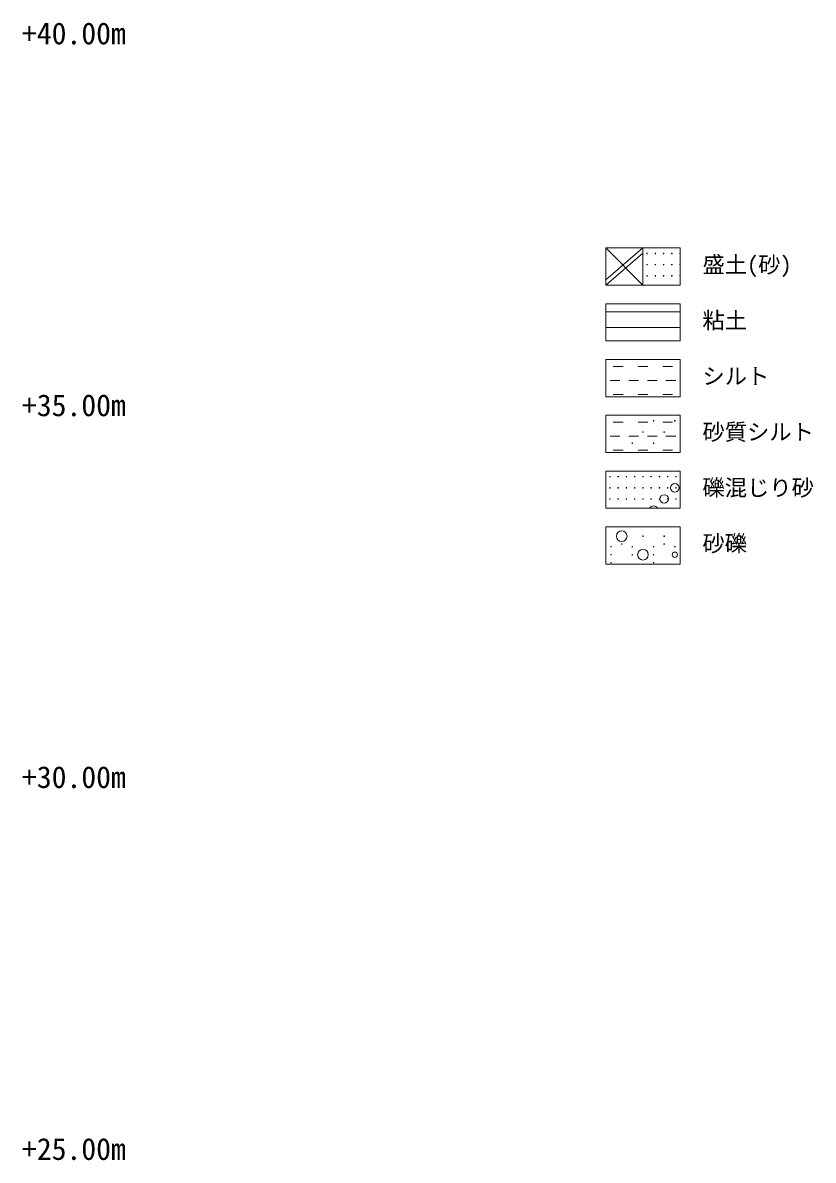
# Model space of a CAD drawing. Units: millimetres, scale not verified. Extents: x 3460 to 48790, y 9883 to 26226.
# Drawn here: x 38160 to 48790, y 9883 to 25178 of the extents above; entities that cross this region are included whole.
import ezdxf
from ezdxf.enums import TextEntityAlignment as Align

# ---------------------------------------------------------------- set-up
doc = ezdxf.new("R2010")
doc.units = ezdxf.units.MM
doc.header["$LTSCALE"] = 100
for name, color, linetype, lineweight in [('4', 3, 'Continuous', 13), ('5', 7, 'Continuous', 13), ('6', 7, 'Continuous', 13)]:
    doc.layers.add(name, color=color, linetype=linetype, lineweight=lineweight)
doc.styles.add('ＭＳ ゴシック', font='')
doc.styles.get('ＭＳ ゴシック').set_extended_font_data('MS Gothic')

msp = doc.modelspace()

# ---------------------------------------------------------------- linework, layer by layer
at = {"layer": '4'}
for p, q in [((47000, 22150), (46000, 22150)), ((46000, 22150), (46000, 21650)), ((47000, 21650), (47000, 22150)), ((46000, 21650), (47000, 21650)), ((46000, 21650), (47000, 21650)), ((47000, 21400), (46000, 21400)), ((46000, 21400), (46000, 20900)), ((47000, 20900), (47000, 21400)), ((46000, 20900), (47000, 20900)), ((46000, 20900), (47000, 20900)), ((47000, 20650), (46000, 20650)), ((46000, 20650), (46000, 20150)), ((47000, 20150), (47000, 20650)), ((46000, 20150), (47000, 20150)), ((46000, 20150), (47000, 20150)), ((47000, 19900), (46000, 19900)), ((46000, 19900), (46000, 19400)), ((47000, 19400), (47000, 19900)), ((46000, 19400), (47000, 19400)), ((46000, 19400), (47000, 19400)), ((47000, 19150), (46000, 19150)), ((46000, 19150), (46000, 18650)), ((47000, 18650), (47000, 19150)), ((46000, 18650), (47000, 18650)), ((46000, 18650), (47000, 18650)), ((47000, 18400), (46000, 18400)), ((46000, 18400), (46000, 17900)), ((47000, 17900), (47000, 18400)), ((46000, 17900), (47000, 17900)), ((46000, 17900), (47000, 17900))]:
    msp.add_line(p, q, dxfattribs=at)
at = {"layer": '5'}
for p, q in [((46500, 21650), (46000, 22150)), ((46000, 21720), (46500, 22150)), ((46000, 21650), (46500, 22080)), ((46500, 21650), (46500, 22150)), ((46548.1, 22075), (46563.1, 22075)), ((46555.6, 22067.5), (46555.6, 22082.5)), ((46659.2, 22075), (46674.2, 22075)), ((46666.7, 22067.5), (46666.7, 22082.5)), ((46770.3, 22075), (46785.3, 22075)), ((46777.8, 22067.5), (46777.8, 22082.5)), ((46881.4, 22075), (46896.4, 22075)), ((46888.9, 22067.5), (46888.9, 22082.5)), ((46992.5, 22075), (47000, 22075)), ((47000, 22067.5), (47000, 22082.5)), ((46548.1, 21925), (46563.1, 21925)), ((46555.6, 21917.5), (46555.6, 21932.5)), ((46659.2, 21925), (46674.2, 21925)), ((46666.7, 21917.5), (46666.7, 21932.5)), ((46770.3, 21925), (46785.3, 21925)), ((46777.8, 21917.5), (46777.8, 21932.5)), ((46881.4, 21925), (46896.4, 21925)), ((46888.9, 21917.5), (46888.9, 21932.5)), ((46992.5, 21925), (47000, 21925)), ((47000, 21917.5), (47000, 21932.5)), ((46548.1, 21775), (46563.1, 21775)), ((46555.6, 21767.5), (46555.6, 21782.5)), ((46659.2, 21775), (46674.2, 21775)), ((46666.7, 21767.5), (46666.7, 21782.5)), ((46770.3, 21775), (46785.3, 21775)), ((46777.8, 21767.5), (46777.8, 21782.5)), ((46881.4, 21775), (46896.4, 21775)), ((46888.9, 21767.5), (46888.9, 21782.5)), ((46992.5, 21775), (47000, 21775)), ((47000, 21767.5), (47000, 21782.5)), ((46000, 21292.9), (47000, 21292.9)), ((46000, 21078.6), (47000, 21078.6)), ((46101, 20556.2), (46232.3, 20556.2)), ((46434.4, 20556.2), (46565.6, 20556.2)), ((46767.7, 20556.2), (46899, 20556.2)), ((46059.4, 20368.8), (46190.6, 20368.8)), ((46309.4, 20368.8), (46440.6, 20368.8)), ((46559.4, 20368.8), (46690.6, 20368.8)), ((46809.4, 20368.8), (46940.6, 20368.8)), ((46101, 20181.2), (46232.3, 20181.2)), ((46434.4, 20181.2), (46565.6, 20181.2)), ((46767.7, 20181.2), (46899, 20181.2)), ((46101, 19806.2), (46232.3, 19806.2)), ((46434.4, 19806.2), (46565.6, 19806.2)), ((46635.4, 19825), (46650.4, 19825)), ((46642.9, 19817.5), (46642.9, 19832.5)), ((46767.7, 19806.2), (46899, 19806.2)), ((46921.1, 19825), (46936.1, 19825)), ((46928.6, 19817.5), (46928.6, 19832.5)), ((46059.4, 19618.8), (46190.6, 19618.8)), ((46309.4, 19618.8), (46440.6, 19618.8)), ((46492.5, 19675), (46507.5, 19675)), ((46500, 19667.5), (46500, 19682.5)), ((46559.4, 19618.8), (46690.6, 19618.8)), ((46778.2, 19675), (46793.2, 19675)), ((46785.7, 19667.5), (46785.7, 19682.5)), ((46809.4, 19618.8), (46940.6, 19618.8)), ((46101, 19431.2), (46232.3, 19431.2)), ((46349.6, 19525), (46364.6, 19525)), ((46357.1, 19517.5), (46357.1, 19532.5)), ((46434.4, 19431.2), (46565.6, 19431.2)), ((46635.4, 19525), (46650.4, 19525)), ((46642.9, 19517.5), (46642.9, 19532.5)), ((46767.7, 19431.2), (46899, 19431.2)), ((46048.1, 19075), (46063.1, 19075)), ((46055.6, 19067.5), (46055.6, 19082.5)), ((46159.2, 19075), (46174.2, 19075)), ((46166.7, 19067.5), (46166.7, 19082.5)), ((46270.3, 19075), (46285.3, 19075)), ((46277.8, 19067.5), (46277.8, 19082.5)), ((46381.4, 19075), (46396.4, 19075)), ((46388.9, 19067.5), (46388.9, 19082.5)), ((46492.5, 19075), (46507.5, 19075)), ((46500, 19067.5), (46500, 19082.5)), ((46603.6, 19075), (46618.6, 19075)), ((46611.1, 19067.5), (46611.1, 19082.5)), ((46714.7, 19075), (46729.7, 19075)), ((46722.2, 19067.5), (46722.2, 19082.5)), ((46825.8, 19075), (46840.8, 19075)), ((46833.3, 19067.5), (46833.3, 19082.5)), ((46936.9, 19075), (46951.9, 19075)), ((46944.4, 19067.5), (46944.4, 19082.5)), ((46048.1, 18925), (46063.1, 18925)), ((46055.6, 18917.5), (46055.6, 18932.5)), ((46159.2, 18925), (46174.2, 18925)), ((46166.7, 18917.5), (46166.7, 18932.5)), ((46270.3, 18925), (46285.3, 18925)), ((46277.8, 18917.5), (46277.8, 18932.5)), ((46381.4, 18925), (46396.4, 18925)), ((46388.9, 18917.5), (46388.9, 18932.5)), ((46492.5, 18925), (46507.5, 18925)), ((46500, 18917.5), (46500, 18932.5)), ((46603.6, 18925), (46618.6, 18925)), ((46611.1, 18917.5), (46611.1, 18932.5)), ((46714.7, 18925), (46729.7, 18925)), ((46722.2, 18917.5), (46722.2, 18932.5)), ((46825.8, 18925), (46840.8, 18925)), ((46833.3, 18917.5), (46833.3, 18932.5)), ((46936.9, 18925), (46951.9, 18925)), ((46944.4, 18917.5), (46944.4, 18932.5)), ((46048.1, 18775), (46063.1, 18775)), ((46055.6, 18767.5), (46055.6, 18782.5)), ((46159.2, 18775), (46174.2, 18775)), ((46166.7, 18767.5), (46166.7, 18782.5)), ((46270.3, 18775), (46285.3, 18775)), ((46277.8, 18767.5), (46277.8, 18782.5)), ((46381.4, 18775), (46396.4, 18775)), ((46388.9, 18767.5), (46388.9, 18782.5)), ((46492.5, 18775), (46507.5, 18775)), ((46500, 18767.5), (46500, 18782.5)), ((46603.6, 18775), (46618.6, 18775)), ((46611.1, 18767.5), (46611.1, 18782.5)), ((46714.7, 18775), (46729.7, 18775)), ((46722.2, 18767.5), (46722.2, 18782.5)), ((46825.8, 18775), (46840.8, 18775)), ((46833.3, 18767.5), (46833.3, 18782.5)), ((46936.9, 18775), (46951.9, 18775)), ((46944.4, 18767.5), (46944.4, 18782.5)), ((46492.5, 18275), (46507.5, 18275)), ((46500, 18267.5), (46500, 18282.5)), ((46778.2, 18275), (46793.2, 18275)), ((46785.7, 18267.5), (46785.7, 18282.5)), ((46063.9, 18132.1), (46078.9, 18132.1)), ((46071.4, 18124.6), (46071.4, 18139.6)), ((46206.8, 18167.9), (46221.8, 18167.9)), ((46214.3, 18160.4), (46214.3, 18175.4)), ((46349.6, 18132.1), (46364.6, 18132.1)), ((46357.1, 18124.6), (46357.1, 18139.6)), ((46635.4, 18132.1), (46650.4, 18132.1)), ((46642.9, 18124.6), (46642.9, 18139.6)), ((46778.2, 18167.9), (46793.2, 18167.9)), ((46785.7, 18160.4), (46785.7, 18175.4)), ((46921.1, 18132.1), (46936.1, 18132.1)), ((46928.6, 18124.6), (46928.6, 18139.6)), ((46063.9, 18025), (46078.9, 18025)), ((46063.9, 17917.9), (46078.9, 17917.9)), ((46071.4, 18017.5), (46071.4, 18032.5)), ((46071.4, 17910.4), (46071.4, 17925.4)), ((46349.6, 18025), (46364.6, 18025)), ((46357.1, 18017.5), (46357.1, 18032.5)), ((46635.4, 18025), (46650.4, 18025)), ((46635.4, 17917.9), (46650.4, 17917.9)), ((46642.9, 18017.5), (46642.9, 18032.5)), ((46642.9, 17910.4), (46642.9, 17925.4))]:
    msp.add_line(p, q, dxfattribs=at)
for centre, radius in [((46928.6, 18925), 57.1), ((46785.7, 18775), 57.1), ((46214.3, 18275), 71.4), ((46500, 18025), 71.4), ((46928.6, 18025), 35.7)]:
    msp.add_circle(centre, radius, dxfattribs=at)
msp.add_arc((46642.9, 18625), 57.1, 25.94448, 154.05552, dxfattribs=at)

# ---------------------------------------------------------------- texts
at = {"layer": '5', "style": 'ＭＳ ゴシック'}
for s, p in [('盛土(砂)', (47300, 21750)), ('粘土', (47300, 21000)), ('シルト', (47300, 20250)), ('砂質シルト', (47300, 19500)), ('礫混じり砂', (47300, 18750)), ('砂礫', (47300, 18000))]:
    msp.add_text(s, height=219.9, dxfattribs=at).set_placement(p, align=Align.BOTTOM_LEFT)
at = {"layer": '6', "style": 'ＭＳ ゴシック'}
for s, p in [('+40.00m', (38150, 24800)), ('+35.00m', (38150, 19800)), ('+30.00m', (38150, 14800)), ('+25.00m', (38150, 9800))]:
    msp.add_text(s, height=293.3, dxfattribs=at).set_placement(p, align=Align.BOTTOM_LEFT)

doc.saveas('drawing.dxf')
